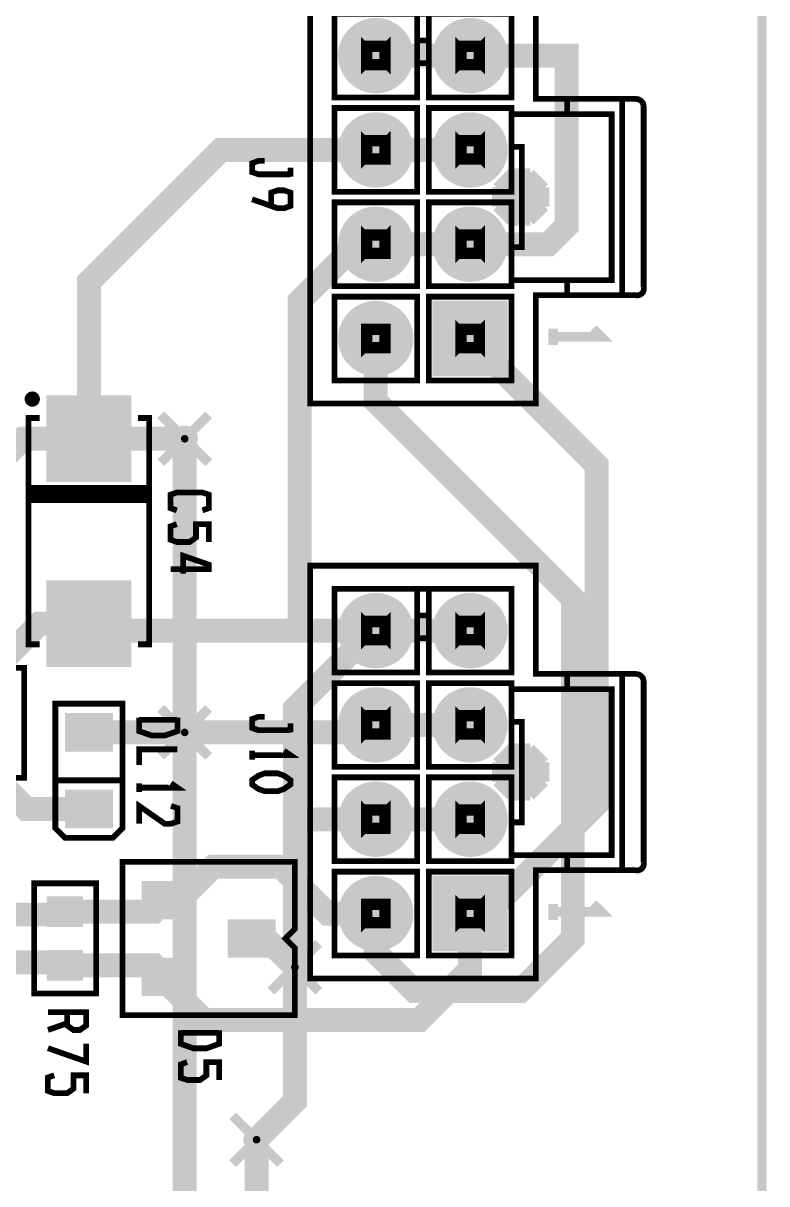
# Model space of a CAD drawing. Extents: x -18 to 155, y -91 to 215.
# Drawn here: x 135.42 to 155.13, y 142.72 to 173.48 of the extents above; entities that cross this region are included whole.
import ezdxf

# ---------------------------------------------------------------- set-up
doc = ezdxf.new("R2010")
doc.units = 0
doc.header["$MEASUREMENT"] = 0
doc.layers.get('0').update_dxf_attribs({"linetype": 'CONTINUOUS'})
for name, color, linetype in [('25-334-0_BOT', 7, 'CONTINUOUS'), ('25-334-0_DRD', 7, 'CONTINUOUS'), ('25-334-0_DRL', 2, 'CONTINUOUS'), ('25-334-0_IN1', 4, 'CONTINUOUS'), ('25-334-0_IN2', 3, 'CONTINUOUS'), ('25-334-0_SMB', 5, 'CONTINUOUS'), ('25-334-0_SMT', 10, 'CONTINUOUS'), ('25-334-0_SPT', 14, 'CONTINUOUS'), ('25-334-0_SST', 12, 'CONTINUOUS'), ('25-334-0_TOP', 11, 'CONTINUOUS'), ('THRUHOLE_NPT', 8, 'CONTINUOUS'), ('THRUHOLE_TAP', 15, 'CONTINUOUS')]:
    doc.layers.add(name, color=color, linetype=linetype)

# ---------------------------------------------------------------- blocks, each defined once
blk = doc.blocks.new('ROUND_28')
at = {"const_width": 0.65024}
blk.add_lwpolyline([(-0.32512, 0, 1), (0.32512, 0, 1)], format="xyb", close=True, dxfattribs=at)
blk = doc.blocks.new('ROUND_32')
at = {"const_width": 0.99949}
blk.add_lwpolyline([(-0.499744, 0, 1), (0.499744, 0, 1)], format="xyb", close=True, dxfattribs=at)
blk = doc.blocks.new('SQUARE_33')
blk.add_solid([(0.99949, 0.99949), (0.99949, -0.99949), (-0.99949, 0.99949), (-0.99949, -0.99949)])
blk = doc.blocks.new('ROUND_67')
at = {"const_width": 0.35052}
blk.add_lwpolyline([(-0.17526, 0, 1), (0.17526, 0, 1)], format="xyb", close=True, dxfattribs=at)
blk = doc.blocks.new('ROUND_70')
at = {"const_width": 0.35052}
blk.add_lwpolyline([(-0.17526, 0, 1), (0.17526, 0, 1)], format="xyb", close=True, dxfattribs=at)
blk = doc.blocks.new('ROUND_89')
at = {"const_width": 0.10033}
blk.add_lwpolyline([(-0.050164, 0, 1), (0.050164, 0, 1)], format="xyb", close=True, dxfattribs=at)
blk = doc.blocks.new('RECTANGLE_5')
blk.add_solid([(0.4826, 0.4064), (0.4826, -0.4064), (-0.4826, 0.4064), (-0.4826, -0.4064)])
blk = doc.blocks.new('RECTANGLE_6')
blk.add_solid([(1.12522, 1.14935), (1.12522, -1.14935), (-1.12522, 1.14935), (-1.12522, -1.14935)])
blk = doc.blocks.new('RECTANGLE_13')
blk.add_solid([(0.63627, 0.51308), (0.63627, -0.51308), (-0.63627, 0.51308), (-0.63627, -0.51308)])
blk = doc.blocks.new('RECTANGLE_16')
blk.add_solid([(0.635, 0.508), (0.635, -0.508), (-0.635, 0.508), (-0.635, -0.508)])
blk = doc.blocks.new('ROUND_77')
at = {"const_width": 0.10033}
blk.add_lwpolyline([(-0.050164, 0, 1), (0.050164, 0, 1)], format="xyb", close=True, dxfattribs=at)

msp = doc.modelspace()

# ---------------------------------------------------------------- linework, layer by layer
at = {"layer": '25-334-0_BOT', "const_width": 0.635}
for points in [[(144.76476, 149.8854), (144.76476, 148.85924), (145.796, 147.828), (148.59, 147.828), (149.987, 149.225), (149.987, 158.242), (144.76476, 163.46424), (144.76476, 165.1254)], [(139.7, 162.46856), (139.7, 154.686), (139.7, 142.24), (147.32, 134.62), (147.955, 134.62)], [(144.76476, 152.38476), (142.621, 152.38476), (142.621, 155.321), (144.68348, 157.38348), (144.76476, 157.38348)], [(144.76476, 152.38476), (142.621, 152.38476), (142.621, 148.463), (142.621, 144.907), (141.605, 143.891)], [(144.76476, 152.38476), (142.621, 152.38476), (142.621, 148.463)]]:
    msp.add_lwpolyline(points, dxfattribs=at)
at = {"layer": '25-334-0_DRD', "const_width": 0.254}
for points in [[(-15.99946, -4.99872), (155.00096, -4.99872), (155.00096, 215.00084), (-4.99872, 215.00084), (-4.99872, 189.35954), (-15.99946, 189.35954), (-15.99946, -4.99872)], [(144.12976, 173.25848), (144.12976, 171.98848)], [(145.39976, 173.25848), (144.12976, 173.25848)], [(145.39976, 173.25848), (144.12976, 171.98848)], [(145.39976, 171.98848), (144.12976, 173.25848)], [(145.39976, 171.98848), (145.39976, 173.25848)], [(146.62912, 173.25848), (146.62912, 171.98848)], [(147.89912, 173.25848), (146.62912, 173.25848)], [(147.89912, 173.25848), (146.62912, 171.98848)], [(147.89912, 171.98848), (146.62912, 173.25848)], [(147.89912, 171.98848), (147.89912, 173.25848)], [(144.12976, 171.98848), (145.39976, 171.98848)], [(146.62912, 171.98848), (147.89912, 171.98848)], [(144.12976, 170.75912), (144.12976, 169.48912)], [(145.39976, 170.75912), (144.12976, 170.75912)], [(145.39976, 170.75912), (144.12976, 169.48912)], [(145.39976, 169.48912), (144.12976, 170.75912)], [(145.39976, 169.48912), (145.39976, 170.75912)], [(146.62912, 170.75912), (146.62912, 169.48912)], [(147.89912, 170.75912), (146.62912, 170.75912)], [(147.89912, 170.75912), (146.62912, 169.48912)], [(147.89912, 169.48912), (146.62912, 170.75912)], [(147.89912, 169.48912), (147.89912, 170.75912)], [(144.12976, 169.48912), (145.39976, 169.48912)], [(146.62912, 169.48912), (147.89912, 169.48912)], [(148.35124, 169.50944), (147.97024, 169.12844)], [(148.85924, 169.50944), (148.35124, 169.50944)], [(149.24024, 169.12844), (148.85924, 169.50944)], [(147.97024, 169.12844), (147.97024, 168.62044)], [(149.24024, 168.62044), (149.24024, 169.12844)], [(147.97024, 168.62044), (148.35124, 168.23944)], [(148.85924, 168.23944), (149.24024, 168.62044)], [(144.12976, 168.25976), (144.12976, 166.98976)], [(145.39976, 168.25976), (144.12976, 168.25976)], [(145.39976, 168.25976), (144.12976, 166.98976)], [(145.39976, 166.98976), (144.12976, 168.25976)], [(145.39976, 166.98976), (145.39976, 168.25976)], [(146.62912, 168.25976), (146.62912, 166.98976)], [(147.89912, 168.25976), (146.62912, 168.25976)], [(147.89912, 168.25976), (146.62912, 166.98976)], [(147.89912, 166.98976), (146.62912, 168.25976)], [(147.89912, 166.98976), (147.89912, 168.25976)], [(148.35124, 168.23944), (148.85924, 168.23944)], [(144.12976, 166.98976), (145.39976, 166.98976)], [(146.62912, 166.98976), (147.89912, 166.98976)], [(144.12976, 165.7604), (144.12976, 164.4904)], [(145.39976, 165.7604), (144.12976, 165.7604)], [(145.39976, 165.7604), (144.12976, 164.4904)], [(145.39976, 164.4904), (144.12976, 165.7604)], [(145.39976, 164.4904), (145.39976, 165.7604)], [(146.62912, 165.7604), (146.62912, 164.4904)], [(147.89912, 165.7604), (146.62912, 165.7604)], [(147.89912, 165.7604), (146.62912, 164.4904)], [(147.89912, 164.4904), (146.62912, 165.7604)], [(147.89912, 164.4904), (147.89912, 165.7604)], [(144.12976, 164.4904), (145.39976, 164.4904)], [(146.62912, 164.4904), (147.89912, 164.4904)], [(140.335, 163.10356), (139.065, 161.83356)], [(140.335, 161.83356), (139.065, 163.10356)], [(144.12976, 158.01848), (144.12976, 156.74848)], [(145.39976, 158.01848), (144.12976, 158.01848)], [(145.39976, 158.01848), (144.12976, 156.74848)], [(145.39976, 156.74848), (144.12976, 158.01848)], [(145.39976, 156.74848), (145.39976, 158.01848)], [(146.62912, 158.01848), (146.62912, 156.74848)], [(147.89912, 158.01848), (146.62912, 158.01848)], [(147.89912, 158.01848), (146.62912, 156.74848)], [(147.89912, 156.74848), (146.62912, 158.01848)], [(147.89912, 156.74848), (147.89912, 158.01848)], [(144.12976, 156.74848), (145.39976, 156.74848)], [(146.62912, 156.74848), (147.89912, 156.74848)], [(144.12976, 155.51912), (144.12976, 154.24912)], [(145.39976, 155.51912), (144.12976, 155.51912)], [(145.39976, 155.51912), (144.12976, 154.24912)], [(145.39976, 154.24912), (144.12976, 155.51912)], [(145.39976, 154.24912), (145.39976, 155.51912)], [(146.62912, 155.51912), (146.62912, 154.24912)], [(147.89912, 155.51912), (146.62912, 155.51912)], [(147.89912, 155.51912), (146.62912, 154.24912)], [(147.89912, 154.24912), (146.62912, 155.51912)], [(147.89912, 154.24912), (147.89912, 155.51912)], [(140.335, 155.321), (139.065, 154.051)], [(140.335, 154.051), (139.065, 155.321)], [(140.335, 155.321), (139.065, 154.051)], [(140.335, 154.051), (139.065, 155.321)], [(144.12976, 154.24912), (145.39976, 154.24912)], [(146.62912, 154.24912), (147.89912, 154.24912)], [(148.35124, 154.26944), (147.97024, 153.88844)], [(148.85924, 154.26944), (148.35124, 154.26944)], [(149.24024, 153.88844), (148.85924, 154.26944)], [(147.97024, 153.88844), (147.97024, 153.38044)], [(149.24024, 153.38044), (149.24024, 153.88844)], [(147.97024, 153.38044), (148.35124, 152.99944)], [(148.85924, 152.99944), (149.24024, 153.38044)], [(144.12976, 153.01976), (144.12976, 151.74976)], [(145.39976, 153.01976), (144.12976, 153.01976)], [(145.39976, 153.01976), (144.12976, 151.74976)], [(145.39976, 151.74976), (144.12976, 153.01976)], [(145.39976, 151.74976), (145.39976, 153.01976)], [(146.62912, 153.01976), (146.62912, 151.74976)], [(147.89912, 153.01976), (146.62912, 153.01976)], [(147.89912, 153.01976), (146.62912, 151.74976)], [(147.89912, 151.74976), (146.62912, 153.01976)], [(147.89912, 151.74976), (147.89912, 153.01976)], [(148.35124, 152.99944), (148.85924, 152.99944)], [(144.12976, 151.74976), (145.39976, 151.74976)], [(146.62912, 151.74976), (147.89912, 151.74976)], [(144.12976, 150.5204), (144.12976, 149.2504)], [(145.39976, 150.5204), (144.12976, 150.5204)], [(145.39976, 150.5204), (144.12976, 149.2504)], [(145.39976, 149.2504), (144.12976, 150.5204)], [(145.39976, 149.2504), (145.39976, 150.5204)], [(146.62912, 150.5204), (146.62912, 149.2504)], [(147.89912, 150.5204), (146.62912, 150.5204)], [(147.89912, 150.5204), (146.62912, 149.2504)], [(147.89912, 149.2504), (146.62912, 150.5204)], [(147.89912, 149.2504), (147.89912, 150.5204)], [(143.256, 149.098), (141.986, 147.828)], [(143.256, 147.828), (141.986, 149.098)], [(144.12976, 149.2504), (145.39976, 149.2504)], [(146.62912, 149.2504), (147.89912, 149.2504)], [(142.24, 144.526), (140.97, 143.256)], [(142.24, 143.256), (140.97, 144.526)]]:
    msp.add_lwpolyline(points, dxfattribs=at)
at = {"layer": '25-334-0_DRL', "const_width": 0.254}
msp.add_lwpolyline([(-15.99946, -4.99872), (155.00096, -4.99872), (155.00096, 215.00084), (-4.99872, 215.00084), (-4.99872, 189.35954), (-15.99946, 189.35954), (-15.99946, -4.99872)], dxfattribs=at)
at = {"layer": '25-334-0_SST'}
for points, const_width in [([(149.8346, 166.6748), (149.8346, 166.27348), (149.00402, 166.27348), (149.00402, 163.40582), (143.02486, 163.40582), (143.02486, 174.3456), (149.00402, 174.3456), (149.00402, 171.4754), (149.8346, 171.4754), (149.8346, 171.07408), (151.0157, 171.07408), (151.0157, 166.6748), (149.8346, 166.6748), (148.35886, 166.6748), (148.35886, 167.54348), (148.35886, 168.73474), (146.16938, 168.73474), (146.16938, 166.51478), (148.35886, 166.51478), (148.35886, 166.6748)], 0.1524), ([(143.67002, 173.73346), (143.67002, 171.5135), (145.8595, 171.5135), (145.8595, 172.42536), (146.16938, 172.42536), (146.16938, 171.5135), (148.35886, 171.5135), (148.35886, 173.73346), (143.67002, 173.73346)], 0.1524), ([(145.8595, 173.73346), (145.8595, 173.0248)], 0.1524), ([(146.16938, 173.0248), (146.16938, 173.73346)], 0.1524), ([(144.59712, 172.45838), (144.44726, 172.30598), (144.44726, 172.94098), (144.59712, 172.79112), (144.59712, 172.45838), (144.9324, 172.45838), (145.08226, 172.30598), (145.08226, 172.94098), (144.9324, 172.79112), (144.9324, 172.45838)], 0.1524), ([(144.44726, 172.94098), (145.08226, 172.94098)], 0.1524), ([(145.8595, 172.42536), (145.8595, 173.0248), (146.16938, 173.0248), (146.16938, 172.42536)], 0.1524), ([(147.43176, 172.79112), (147.58162, 172.94098), (147.58162, 172.30598), (147.43176, 172.45838), (147.43176, 172.79112), (147.09648, 172.79112), (146.94662, 172.94098), (146.94662, 172.30598), (147.09648, 172.45838), (147.09648, 172.79112)], 0.1524), ([(146.94662, 172.94098), (147.58162, 172.94098)], 0.1524), ([(144.59712, 172.79112), (144.9324, 172.79112)], 0.1524), ([(144.44726, 172.30598), (145.08226, 172.30598)], 0.1524), ([(146.94662, 172.30598), (147.58162, 172.30598)], 0.1524), ([(147.43176, 172.45838), (147.09648, 172.45838)], 0.1524), ([(149.8346, 171.4754), (151.2951, 171.4754)], 0.1524), ([(151.66594, 166.27348), (151.2951, 166.27348), (151.2951, 171.4754), (151.66594, 171.4754)], 0.1524), ([(151.86406, 171.27474), (151.86406, 166.47414)], 0.1524), ([(143.67002, 171.2341), (143.67002, 169.01414), (145.8595, 169.01414), (145.8595, 171.2341), (143.67002, 171.2341)], 0.1524), ([(149.8346, 171.07408), (148.35886, 171.07408), (148.35886, 171.2341), (146.16938, 171.2341), (146.16938, 169.01414), (148.35886, 169.01414), (148.35886, 170.2054), (148.63572, 170.2054), (148.63572, 167.54348), (148.35886, 167.54348)], 0.1524), ([(148.35886, 170.2054), (148.35886, 171.07408)], 0.1524), ([(144.44726, 169.80662), (145.08226, 169.80662), (145.08226, 170.44162), (144.9324, 170.29176), (144.59712, 170.29176), (144.44726, 170.44162), (144.44726, 169.80662), (144.59712, 169.95648), (144.9324, 169.95648), (144.9324, 170.29176)], 0.1524), ([(144.44726, 170.44162), (145.08226, 170.44162)], 0.1524), ([(147.43176, 170.29176), (147.58162, 170.44162), (147.58162, 169.80662), (147.43176, 169.95648), (147.43176, 170.29176), (147.09648, 170.29176), (146.94662, 170.44162), (146.94662, 169.80662), (147.09648, 169.95648), (147.09648, 170.29176)], 0.1524), ([(146.94662, 170.44162), (147.58162, 170.44162)], 0.1524), ([(144.59712, 169.95648), (144.59712, 170.29176)], 0.1524), ([(141.82344, 169.83202), (141.6558, 169.83202), (141.48562, 169.77106), (141.48562, 169.53484), (141.6558, 169.47642), (142.50162, 169.47642)], 0.1524), ([(145.08226, 169.80662), (144.9324, 169.95648)], 0.1524), ([(146.94662, 169.80662), (147.58162, 169.80662)], 0.1524), ([(147.43176, 169.95648), (147.09648, 169.95648)], 0.1524), ([(142.50162, 169.41546), (142.50162, 169.65422)], 0.1524), ([(141.99362, 168.63822), (141.99362, 168.99382), (142.1638, 169.05224), (142.33144, 169.05224), (142.50162, 168.99382), (142.50162, 168.63822), (142.33144, 168.57726), (142.1638, 168.57726), (141.48562, 168.81602)], 0.1524), ([(143.67002, 168.73474), (143.67002, 166.51478), (145.8595, 166.51478), (145.8595, 168.73474), (143.67002, 168.73474)], 0.1524), ([(144.44726, 167.30726), (145.08226, 167.30726), (145.08226, 167.94226), (144.9324, 167.7924), (144.59712, 167.7924), (144.44726, 167.94226), (144.44726, 167.30726), (144.59712, 167.45712), (144.9324, 167.45712), (144.9324, 167.7924)], 0.1524), ([(144.44726, 167.94226), (145.08226, 167.94226)], 0.1524), ([(147.43176, 167.7924), (147.58162, 167.94226), (147.58162, 167.30726), (147.43176, 167.45712), (147.43176, 167.7924), (147.09648, 167.7924), (146.94662, 167.94226), (146.94662, 167.30726), (147.09648, 167.45712), (147.09648, 167.7924)], 0.1524), ([(146.94662, 167.94226), (147.58162, 167.94226)], 0.1524), ([(144.59712, 167.45712), (144.59712, 167.7924)], 0.1524), ([(145.08226, 167.30726), (144.9324, 167.45712)], 0.1524), ([(146.94662, 167.30726), (147.58162, 167.30726)], 0.1524), ([(147.43176, 167.45712), (147.09648, 167.45712)], 0.1524), ([(143.67002, 166.23538), (143.67002, 164.01542), (145.8595, 164.01542), (145.8595, 166.23538), (143.67002, 166.23538)], 0.1524), ([(148.35886, 166.23538), (146.16938, 166.23538), (146.16938, 164.01542), (148.35886, 164.01542), (148.35886, 166.23538)], 0.1524), ([(149.8346, 166.27348), (151.2951, 166.27348)], 0.1524), ([(144.44726, 164.8079), (145.08226, 164.8079), (145.08226, 165.4429), (144.44726, 165.4429), (144.44726, 164.8079), (144.59712, 164.95776), (144.9324, 164.95776), (144.9324, 165.29304), (144.59712, 165.29304), (144.59712, 164.95776)], 0.1524), ([(144.44726, 165.4429), (144.59712, 165.29304)], 0.1524), ([(145.08226, 165.4429), (144.9324, 165.29304)], 0.1524), ([(147.43176, 165.29304), (147.58162, 165.4429), (147.58162, 164.8079), (147.43176, 164.95776), (147.43176, 165.29304), (147.09648, 165.29304), (146.94662, 165.4429), (146.94662, 164.8079), (147.09648, 164.95776), (147.09648, 165.29304)], 0.1524), ([(146.94662, 165.4429), (147.58162, 165.4429)], 0.1524), ([(149.4663, 164.95776), (149.4663, 165.38194)], 0.254), ([(149.4663, 165.17112), (150.7363, 165.17112), (150.52294, 165.38194)], 0.254), ([(145.08226, 164.8079), (144.9324, 164.95776)], 0.1524), ([(146.94662, 164.8079), (147.58162, 164.8079)], 0.1524), ([(147.43176, 164.95776), (147.09648, 164.95776)], 0.1524), ([(135.7122, 163.63188), (135.60552, 163.63188)], 0.1524), ([(135.636, 163.64204), (135.636, 163.39566)], 0.1524), ([(135.77316, 163.57092), (135.77316, 163.46678)], 0.1524), ([(135.78332, 163.49472), (135.53694, 163.49472)], 0.1524), ([(135.85952, 163.01974), (135.5598, 163.01974), (135.5598, 157.02026), (135.85952, 157.02026)], 0.1524), ([(138.46048, 163.01974), (138.7602, 163.01974), (138.7602, 157.02026), (138.46048, 157.02026)], 0.1524), ([(135.5725, 161.163), (135.5725, 160.8455)], 0.1524), ([(138.7475, 161.163), (135.5725, 161.163)], 0.1524), ([(135.6741, 161.163), (135.6741, 160.8455)], 0.1524), ([(135.81126, 161.163), (135.81126, 160.8455)], 0.1524), ([(135.94842, 161.163), (135.94842, 160.8455)], 0.1524), ([(136.08558, 161.163), (136.08558, 160.8455)], 0.1524), ([(136.22274, 161.163), (136.22274, 160.8455)], 0.1524), ([(136.3599, 161.163), (136.3599, 160.8455)], 0.1524), ([(136.49706, 161.163), (136.49706, 160.8455)], 0.1524), ([(136.63422, 161.163), (136.63422, 160.8455)], 0.1524), ([(136.77138, 161.163), (136.77138, 160.8455)], 0.1524), ([(136.90854, 161.163), (136.90854, 160.8455)], 0.1524), ([(137.0457, 161.163), (137.0457, 160.8455)], 0.1524), ([(137.18286, 161.163), (137.18286, 160.8455)], 0.1524), ([(137.32002, 161.163), (137.32002, 160.8455)], 0.1524), ([(137.45718, 161.163), (137.45718, 160.8455)], 0.1524), ([(137.59434, 161.163), (137.59434, 160.8455)], 0.1524), ([(137.7315, 161.163), (137.7315, 160.8455)], 0.1524), ([(137.86866, 161.163), (137.86866, 160.8455)], 0.1524), ([(138.00582, 161.163), (138.00582, 160.8455)], 0.1524), ([(138.14298, 161.163), (138.14298, 160.8455)], 0.1524), ([(138.28014, 161.163), (138.28014, 160.8455)], 0.1524), ([(138.4173, 161.163), (138.4173, 160.8455)], 0.1524), ([(138.55446, 161.163), (138.55446, 160.8455)], 0.1524), ([(138.69162, 161.163), (138.69162, 160.8455)], 0.1524), ([(138.7475, 161.163), (138.7475, 160.8455)], 0.1524), ([(138.7475, 161.08426), (135.5725, 161.08426)], 0.1524), ([(138.7475, 160.9471), (135.5725, 160.9471)], 0.1524), ([(138.7475, 160.8455), (135.5725, 160.8455)], 0.1524), ([(139.49172, 160.57118), (139.32408, 160.6296), (139.32408, 160.9852), (139.49172, 161.04362), (140.1699, 161.04362), (140.34008, 160.9852), (140.34008, 160.6296), (140.1699, 160.57118)], 0.1524), ([(139.49172, 160.20542), (139.32408, 160.147), (139.32408, 159.7914), (139.49172, 159.73298), (139.83208, 159.73298), (139.99972, 159.84982), (139.99972, 160.20542), (140.34008, 160.20542), (140.34008, 159.73298)], 0.1524), ([(139.6619, 158.89478), (139.6619, 159.36722), (140.34008, 159.131), (140.34008, 159.01162), (139.32408, 159.01162)], 0.1524), ([(149.8346, 151.4348), (149.8346, 151.03348), (149.00402, 151.03348), (149.00402, 148.16582), (143.02486, 148.16582), (143.02486, 159.1056), (149.00402, 159.1056), (149.00402, 156.2354), (149.8346, 156.2354), (149.8346, 155.83408), (151.0157, 155.83408), (151.0157, 151.4348), (149.8346, 151.4348), (148.35886, 151.4348), (148.35886, 152.30348), (148.35886, 153.49474), (146.16938, 153.49474), (146.16938, 151.27478), (148.35886, 151.27478), (148.35886, 151.4348)], 0.1524), ([(143.67002, 158.49346), (143.67002, 156.2735), (145.8595, 156.2735), (145.8595, 157.18536), (146.16938, 157.18536), (146.16938, 156.2735), (148.35886, 156.2735), (148.35886, 158.49346), (143.67002, 158.49346)], 0.1524), ([(145.8595, 158.49346), (145.8595, 157.7848)], 0.1524), ([(146.16938, 157.7848), (146.16938, 158.49346)], 0.1524), ([(144.59712, 157.21838), (144.44726, 157.06598), (144.44726, 157.70098), (144.59712, 157.55112), (144.59712, 157.21838), (144.9324, 157.21838), (145.08226, 157.06598), (145.08226, 157.70098), (144.9324, 157.55112), (144.9324, 157.21838)], 0.1524), ([(145.8595, 157.18536), (145.8595, 157.7848), (146.16938, 157.7848), (146.16938, 157.18536)], 0.1524), ([(147.43176, 157.55112), (147.58162, 157.70098), (147.58162, 157.06598), (147.43176, 157.21838), (147.43176, 157.55112), (147.09648, 157.55112), (146.94662, 157.70098), (146.94662, 157.06598), (147.09648, 157.21838), (147.09648, 157.55112)], 0.1524), ([(144.44726, 157.70098), (145.08226, 157.70098)], 0.1524), ([(144.59712, 157.55112), (144.9324, 157.55112)], 0.1524), ([(146.94662, 157.70098), (147.58162, 157.70098)], 0.1524), ([(147.43176, 157.21838), (147.09648, 157.21838)], 0.1524), ([(144.44726, 157.06598), (145.08226, 157.06598)], 0.1524), ([(146.94662, 157.06598), (147.58162, 157.06598)], 0.1524), ([(135.4455, 153.4795), (135.4455, 156.4005), (133.8072, 156.4005), (133.8072, 153.4795), (135.4455, 153.4795)], 0.1524), ([(149.8346, 156.2354), (151.2951, 156.2354)], 0.1524), ([(151.66594, 151.03348), (151.2951, 151.03348), (151.2951, 156.2354), (151.66594, 156.2354)], 0.1524), ([(143.67002, 155.9941), (143.67002, 153.77414), (145.8595, 153.77414), (145.8595, 155.9941), (143.67002, 155.9941)], 0.1524), ([(149.8346, 155.83408), (148.35886, 155.83408), (148.35886, 155.9941), (146.16938, 155.9941), (146.16938, 153.77414), (148.35886, 153.77414), (148.35886, 154.9654), (148.63572, 154.9654), (148.63572, 152.30348), (148.35886, 152.30348)], 0.1524), ([(151.86406, 156.03474), (151.86406, 151.23414)], 0.1524), ([(148.35886, 154.9654), (148.35886, 155.83408)], 0.1524), ([(137.795, 151.892), (136.525, 151.892), (136.271, 152.146), (136.271, 155.448), (138.049, 155.448), (138.049, 152.146), (137.795, 151.892)], 0.1524), ([(144.44726, 154.56662), (145.08226, 154.56662), (145.08226, 155.20162), (144.9324, 155.05176), (144.59712, 155.05176), (144.44726, 155.20162), (144.44726, 154.56662), (144.59712, 154.71648), (144.9324, 154.71648), (144.9324, 155.05176)], 0.1524), ([(147.43176, 155.05176), (147.58162, 155.20162), (147.58162, 154.56662), (147.43176, 154.71648), (147.43176, 155.05176), (147.09648, 155.05176), (146.94662, 155.20162), (146.94662, 154.56662), (147.09648, 154.71648), (147.09648, 155.05176)], 0.1524), ([(138.49096, 155.07462), (138.49096, 154.71902), (138.82878, 154.60218), (139.16914, 154.60218), (139.50696, 154.71902), (139.50696, 155.07462)], 0.1524), ([(138.49096, 155.0162), (139.50696, 155.0162)], 0.1524), ([(141.82344, 155.10002), (141.6558, 155.10002), (141.48562, 155.03906), (141.48562, 154.80284), (141.6558, 154.74442), (142.50162, 154.74442)], 0.1524), ([(144.44726, 155.20162), (145.08226, 155.20162)], 0.1524), ([(144.59712, 154.71648), (144.59712, 155.05176)], 0.1524), ([(146.94662, 155.20162), (147.58162, 155.20162)], 0.1524), ([(142.50162, 154.68346), (142.50162, 154.92222)], 0.1524), ([(145.08226, 154.56662), (144.9324, 154.71648)], 0.1524), ([(147.43176, 154.71648), (147.09648, 154.71648)], 0.1524), ([(146.94662, 154.56662), (147.58162, 154.56662)], 0.1524), ([(138.49096, 153.8224), (138.49096, 154.23642), (139.50696, 154.23642)], 0.1524), ([(141.48562, 153.96464), (141.48562, 154.20086)], 0.1524), ([(141.48562, 154.08402), (142.50162, 154.08402), (142.33144, 154.20086)], 0.1524), ([(138.049, 153.416), (136.271, 153.416)], 0.1524), ([(141.48562, 153.42362), (141.6558, 153.54046), (141.82344, 153.60142), (142.1638, 153.60142), (142.33144, 153.54046), (142.50162, 153.42362), (142.50162, 153.30424), (142.33144, 153.18486), (142.1638, 153.12644), (141.82344, 153.12644), (141.6558, 153.18486), (141.48562, 153.30424), (141.48562, 153.42362)], 0.1524), ([(143.67002, 153.49474), (143.67002, 151.27478), (145.8595, 151.27478), (145.8595, 153.49474), (143.67002, 153.49474)], 0.1524), ([(138.49096, 153.10358), (138.49096, 153.3398)], 0.1524), ([(138.49096, 153.22042), (139.50696, 153.22042), (139.33678, 153.3398)], 0.1524), ([(138.49096, 152.26538), (138.49096, 152.73782), (139.16914, 152.26538), (139.33678, 152.26538), (139.50696, 152.3238), (139.50696, 152.6794), (139.33678, 152.73782)], 0.1524), ([(144.44726, 152.06726), (145.08226, 152.06726), (145.08226, 152.70226), (144.9324, 152.5524), (144.59712, 152.5524), (144.44726, 152.70226), (144.44726, 152.06726), (144.59712, 152.21712), (144.9324, 152.21712), (144.9324, 152.5524)], 0.1524), ([(147.43176, 152.5524), (147.58162, 152.70226), (147.58162, 152.06726), (147.43176, 152.21712), (147.43176, 152.5524), (147.09648, 152.5524), (146.94662, 152.70226), (146.94662, 152.06726), (147.09648, 152.21712), (147.09648, 152.5524)], 0.1524), ([(144.44726, 152.70226), (145.08226, 152.70226)], 0.1524), ([(144.59712, 152.21712), (144.59712, 152.5524)], 0.1524), ([(146.94662, 152.70226), (147.58162, 152.70226)], 0.1524), ([(145.08226, 152.06726), (144.9324, 152.21712)], 0.1524), ([(147.43176, 152.21712), (147.09648, 152.21712)], 0.1524), ([(146.94662, 152.06726), (147.58162, 152.06726)], 0.1524), ([(138.049, 151.257), (138.049, 147.193), (142.621, 147.193), (142.621, 148.971), (142.367, 149.225), (142.621, 149.479), (142.621, 151.257), (138.049, 151.257)], 0.1524), ([(143.67002, 150.99538), (143.67002, 148.77542), (145.8595, 148.77542), (145.8595, 150.99538), (143.67002, 150.99538)], 0.1524), ([(148.35886, 150.99538), (146.16938, 150.99538), (146.16938, 148.77542), (148.35886, 148.77542), (148.35886, 150.99538)], 0.1524), ([(149.8346, 151.03348), (151.2951, 151.03348)], 0.1524), ([(137.3505, 147.7645), (137.3505, 150.6855), (135.7122, 150.6855), (135.7122, 147.7645), (137.3505, 147.7645)], 0.1524), ([(144.44726, 149.5679), (145.08226, 149.5679), (145.08226, 150.2029), (144.44726, 150.2029), (144.44726, 149.5679), (144.59712, 149.71776), (144.9324, 149.71776), (144.9324, 150.05304), (144.59712, 150.05304), (144.59712, 149.71776)], 0.1524), ([(144.44726, 150.2029), (144.59712, 150.05304)], 0.1524), ([(145.08226, 150.2029), (144.9324, 150.05304)], 0.1524), ([(147.43176, 150.05304), (147.58162, 150.2029), (147.58162, 149.5679), (147.43176, 149.71776), (147.43176, 150.05304), (147.09648, 150.05304), (146.94662, 150.2029), (146.94662, 149.5679), (147.09648, 149.71776), (147.09648, 150.05304)], 0.1524), ([(146.94662, 150.2029), (147.58162, 150.2029)], 0.1524), ([(149.4663, 149.71776), (149.4663, 150.14194)], 0.254), ([(149.4663, 149.93112), (150.7363, 149.93112), (150.52294, 150.14194)], 0.254), ([(145.08226, 149.5679), (144.9324, 149.71776)], 0.1524), ([(146.94662, 149.5679), (147.58162, 149.5679)], 0.1524), ([(147.43176, 149.71776), (147.09648, 149.71776)], 0.1524), ([(136.58342, 147.27428), (136.58342, 146.91868), (136.75106, 146.7993), (136.92124, 146.7993), (137.09142, 146.91868), (137.09142, 147.27428), (136.07542, 147.27428)], 0.1524), ([(136.58342, 146.9771), (136.07542, 146.7993)], 0.1524), ([(139.59586, 146.7866), (139.59586, 146.431), (139.93368, 146.31162), (140.27404, 146.31162), (140.61186, 146.431), (140.61186, 146.7866)], 0.1524), ([(139.59586, 146.72564), (140.61186, 146.72564)], 0.1524), ([(136.07542, 146.3167), (137.09142, 145.9611), (137.09142, 146.43608)], 0.1524), ([(139.76604, 145.9484), (139.59586, 145.88744), (139.59586, 145.53184), (139.76604, 145.47342), (140.10386, 145.47342), (140.27404, 145.5928), (140.27404, 145.9484), (140.61186, 145.9484), (140.61186, 145.47342)], 0.1524), ([(136.24306, 145.59788), (136.07542, 145.53946), (136.07542, 145.18386), (136.24306, 145.1229), (136.58342, 145.1229), (136.75106, 145.24228), (136.75106, 145.59788), (137.09142, 145.59788), (137.09142, 145.1229)], 0.1524)]:
    msp.add_lwpolyline(points, dxfattribs=dict(at, const_width=const_width))
at = {"layer": '25-334-0_SST', "const_width": 0.1524}
for points in [[(151.86406, 171.27474, 0.4142136), (151.66594, 171.47286)], [(151.69388, 166.2684, 0.4142136), (151.86914, 166.44366)], [(151.86914, 166.44366, 0.0443353), (151.86639, 166.47456)], [(151.66086, 166.27094, 0.0472594), (151.69388, 166.26781)], [(135.65886, 163.64458, 0.4142136), (135.5344, 163.52012)], [(135.78586, 163.52012, 0.4142136), (135.65886, 163.64712)], [(135.5344, 163.52012, 0.4142136), (135.65886, 163.39566)], [(135.65886, 163.39312, 0.4142136), (135.78586, 163.52012)], [(151.86406, 156.03474, 0.4142136), (151.66594, 156.23286)], [(151.66086, 151.03094, 0.0472594), (151.69388, 151.02781)], [(151.69388, 151.0284, 0.4142136), (151.86914, 151.20366)], [(151.86914, 151.20366, 0.0443353), (151.86639, 151.23456)]]:
    msp.add_lwpolyline(points, format="xyb", dxfattribs=at)
at = {"layer": '25-334-0_TOP', "const_width": 0.635}
for points in [[(147.26412, 172.62348), (144.76476, 172.62348)], [(147.26412, 167.62476), (149.33676, 167.62476), (149.82698, 168.11498), (149.82698, 172.62348), (147.26412, 172.62348)], [(133.5786, 159.5628), (133.5786, 160.6296), (135.41756, 162.46856), (137.16, 162.46856), (137.16, 166.624), (140.66012, 170.12412), (144.76476, 170.12412)], [(147.26412, 170.12412), (144.76476, 170.12412)], [(144.76476, 157.38348), (142.748, 157.38348), (142.748, 166.116), (144.25676, 167.62476), (144.76476, 167.62476)], [(147.26412, 167.62476), (144.76476, 167.62476)], [(147.26412, 149.8854), (147.7264, 149.8854), (150.622, 152.781), (150.622, 161.76752), (147.26412, 165.1254)], [(137.16, 162.46856), (139.7, 162.46856)], [(147.26412, 157.91434), (147.26412, 157.38348)], [(134.62, 155.6512), (134.62, 156.337), (135.8519, 157.5689), (137.16, 157.5689)], [(144.76476, 157.38348), (142.748, 157.38348), (137.3378, 157.38348), (137.16, 157.5689)], [(147.26412, 157.38348), (144.76476, 157.38348)], [(137.16, 154.686), (139.7, 154.686), (144.56664, 154.686), (144.76476, 154.88412)], [(147.26412, 154.88412), (144.76476, 154.88412)], [(139.7, 154.686), (137.16, 154.686), (139.7, 154.686)], [(137.16, 152.654), (135.509, 152.654), (134.62, 153.543), (134.62, 154.2288)], [(147.26412, 152.38476), (144.76476, 152.38476)], [(139.192, 150.241), (139.573, 150.241), (140.462, 151.13), (142.24, 151.13), (143.4846, 149.8854), (144.76476, 149.8854)], [(139.192, 150.241), (138.8872, 149.9362), (136.525, 149.9362)], [(136.525, 149.9362), (136.4488, 149.86), (134.366, 149.86)], [(147.26412, 149.8854), (147.26412, 148.40712), (145.923, 147.066), (140.208, 147.066), (139.192, 148.082), (139.192, 148.209)], [(142.621, 148.463), (141.859, 149.225), (141.478, 149.225)], [(134.366, 148.59), (136.4488, 148.59), (136.525, 148.5138)], [(136.525, 148.5138), (138.8872, 148.5138), (139.192, 148.209)], [(141.605, 143.891), (141.605, 141.51356)]]:
    msp.add_lwpolyline(points, dxfattribs=at)

# ---------------------------------------------------------------- block references
at = {"layer": '25-334-0_BOT'}
for name, p in [('ROUND_32', (144.76476, 172.62348)), ('ROUND_32', (147.26412, 172.62348)), ('ROUND_32', (144.76476, 170.12412)), ('ROUND_32', (147.26412, 170.12412)), ('ROUND_28', (148.60524, 168.87444)), ('ROUND_32', (144.76476, 167.62476)), ('ROUND_32', (147.26412, 167.62476)), ('ROUND_32', (144.76476, 165.1254)), ('SQUARE_33', (147.26412, 165.1254)), ('ROUND_67', (139.7, 162.46856)), ('ROUND_32', (144.76476, 157.38348)), ('ROUND_32', (147.26412, 157.38348)), ('ROUND_32', (144.76476, 154.88412)), ('ROUND_32', (147.26412, 154.88412)), ('ROUND_70', (139.7, 154.686)), ('ROUND_28', (148.60524, 153.63444)), ('ROUND_32', (144.76476, 152.38476)), ('ROUND_32', (147.26412, 152.38476)), ('ROUND_32', (144.76476, 149.8854)), ('SQUARE_33', (147.26412, 149.8854)), ('ROUND_67', (142.621, 148.463)), ('ROUND_67', (141.605, 143.891))]:
    msp.add_blockref(name, p, dxfattribs=at)
at = {"layer": '25-334-0_DRL'}
for name, p in [('ROUND_28', (144.76476, 172.62348)), ('ROUND_28', (147.26412, 172.62348)), ('ROUND_28', (144.76476, 170.12412)), ('ROUND_28', (147.26412, 170.12412)), ('ROUND_28', (148.60524, 168.87444)), ('ROUND_28', (144.76476, 167.62476)), ('ROUND_28', (147.26412, 167.62476)), ('ROUND_28', (144.76476, 165.1254)), ('ROUND_28', (147.26412, 165.1254)), ('ROUND_89', (139.7, 162.46856)), ('ROUND_28', (144.76476, 157.38348)), ('ROUND_28', (147.26412, 157.38348)), ('ROUND_28', (144.76476, 154.88412)), ('ROUND_28', (147.26412, 154.88412)), ('ROUND_89', (139.7, 154.686)), ('ROUND_28', (148.60524, 153.63444)), ('ROUND_28', (144.76476, 152.38476)), ('ROUND_28', (147.26412, 152.38476)), ('ROUND_28', (144.76476, 149.8854)), ('ROUND_28', (147.26412, 149.8854)), ('ROUND_89', (142.621, 148.463)), ('ROUND_89', (141.605, 143.891))]:
    msp.add_blockref(name, p, dxfattribs=at)
at = {"layer": '25-334-0_IN1'}
for name, p in [('ROUND_32', (144.76476, 172.62348)), ('ROUND_32', (147.26412, 172.62348)), ('ROUND_32', (144.76476, 170.12412)), ('ROUND_32', (147.26412, 170.12412)), ('ROUND_28', (148.60524, 168.87444)), ('ROUND_32', (144.76476, 167.62476)), ('ROUND_32', (147.26412, 167.62476)), ('ROUND_32', (144.76476, 165.1254)), ('SQUARE_33', (147.26412, 165.1254)), ('ROUND_70', (139.7, 162.46856)), ('ROUND_32', (144.76476, 157.38348)), ('ROUND_32', (147.26412, 157.38348)), ('ROUND_32', (144.76476, 154.88412)), ('ROUND_32', (147.26412, 154.88412)), ('ROUND_70', (139.7, 154.686)), ('ROUND_28', (148.60524, 153.63444)), ('ROUND_32', (144.76476, 152.38476)), ('ROUND_32', (147.26412, 152.38476)), ('ROUND_32', (144.76476, 149.8854)), ('SQUARE_33', (147.26412, 149.8854)), ('ROUND_67', (142.621, 148.463)), ('ROUND_67', (141.605, 143.891))]:
    msp.add_blockref(name, p, dxfattribs=at)
at = {"layer": '25-334-0_IN2'}
for name, p in [('ROUND_32', (144.76476, 172.62348)), ('ROUND_32', (147.26412, 172.62348)), ('ROUND_32', (144.76476, 170.12412)), ('ROUND_32', (147.26412, 170.12412)), ('ROUND_28', (148.60524, 168.87444)), ('ROUND_32', (144.76476, 167.62476)), ('ROUND_32', (147.26412, 167.62476)), ('ROUND_32', (144.76476, 165.1254)), ('SQUARE_33', (147.26412, 165.1254)), ('ROUND_70', (139.7, 162.46856)), ('ROUND_32', (144.76476, 157.38348)), ('ROUND_32', (147.26412, 157.38348)), ('ROUND_32', (144.76476, 154.88412)), ('ROUND_32', (147.26412, 154.88412)), ('ROUND_70', (139.7, 154.686)), ('ROUND_28', (148.60524, 153.63444)), ('ROUND_32', (144.76476, 152.38476)), ('ROUND_32', (147.26412, 152.38476)), ('ROUND_32', (144.76476, 149.8854)), ('SQUARE_33', (147.26412, 149.8854)), ('ROUND_67', (142.621, 148.463)), ('ROUND_67', (141.605, 143.891))]:
    msp.add_blockref(name, p, dxfattribs=at)
at = {"layer": '25-334-0_SMB'}
for name, p in [('ROUND_32', (144.76476, 172.62348)), ('ROUND_32', (147.26412, 172.62348)), ('ROUND_32', (144.76476, 170.12412)), ('ROUND_32', (147.26412, 170.12412)), ('ROUND_32', (144.76476, 167.62476)), ('ROUND_32', (147.26412, 167.62476)), ('ROUND_32', (144.76476, 165.1254)), ('SQUARE_33', (147.26412, 165.1254)), ('ROUND_32', (144.76476, 157.38348)), ('ROUND_32', (147.26412, 157.38348)), ('ROUND_32', (144.76476, 154.88412)), ('ROUND_32', (147.26412, 154.88412)), ('ROUND_32', (144.76476, 152.38476)), ('ROUND_32', (147.26412, 152.38476)), ('ROUND_32', (144.76476, 149.8854)), ('SQUARE_33', (147.26412, 149.8854))]:
    msp.add_blockref(name, p, dxfattribs=at)
at = {"layer": '25-334-0_SMT'}
for name, p in [('ROUND_32', (144.76476, 172.62348)), ('ROUND_32', (147.26412, 172.62348)), ('ROUND_32', (144.76476, 170.12412)), ('ROUND_32', (147.26412, 170.12412)), ('ROUND_32', (144.76476, 167.62476)), ('ROUND_32', (147.26412, 167.62476)), ('ROUND_32', (144.76476, 165.1254)), ('SQUARE_33', (147.26412, 165.1254)), ('RECTANGLE_6', (137.16, 162.46856)), ('RECTANGLE_6', (137.16, 157.5689)), ('ROUND_32', (144.76476, 157.38348)), ('ROUND_32', (147.26412, 157.38348)), ('ROUND_32', (144.76476, 154.88412)), ('ROUND_32', (147.26412, 154.88412)), ('RECTANGLE_13', (137.16, 154.686)), ('ROUND_32', (144.76476, 152.38476)), ('ROUND_32', (147.26412, 152.38476)), ('RECTANGLE_13', (137.16, 152.654)), ('RECTANGLE_16', (139.192, 150.241)), ('ROUND_32', (144.76476, 149.8854)), ('SQUARE_33', (147.26412, 149.8854)), ('RECTANGLE_5', (136.525, 149.9362)), ('RECTANGLE_16', (141.478, 149.225)), ('RECTANGLE_5', (136.525, 148.5138)), ('RECTANGLE_16', (139.192, 148.209))]:
    msp.add_blockref(name, p, dxfattribs=at)
at = {"layer": '25-334-0_SPT'}
for name, p in [('RECTANGLE_6', (137.16, 162.46856)), ('RECTANGLE_6', (137.16, 157.5689)), ('RECTANGLE_13', (137.16, 154.686)), ('RECTANGLE_13', (137.16, 152.654)), ('RECTANGLE_16', (139.192, 150.241)), ('RECTANGLE_5', (136.525, 149.9362)), ('RECTANGLE_16', (141.478, 149.225)), ('RECTANGLE_5', (136.525, 148.5138)), ('RECTANGLE_16', (139.192, 148.209))]:
    msp.add_blockref(name, p, dxfattribs=at)
at = {"layer": '25-334-0_TOP'}
for name, p in [('ROUND_32', (144.76476, 172.62348)), ('ROUND_32', (147.26412, 172.62348)), ('ROUND_32', (144.76476, 170.12412)), ('ROUND_32', (147.26412, 170.12412)), ('ROUND_28', (148.60524, 168.87444)), ('ROUND_32', (144.76476, 167.62476)), ('ROUND_32', (147.26412, 167.62476)), ('ROUND_32', (144.76476, 165.1254)), ('SQUARE_33', (147.26412, 165.1254)), ('RECTANGLE_6', (137.16, 162.46856)), ('ROUND_67', (139.7, 162.46856)), ('RECTANGLE_6', (137.16, 157.5689)), ('ROUND_32', (144.76476, 157.38348)), ('ROUND_32', (147.26412, 157.38348)), ('ROUND_32', (144.76476, 154.88412)), ('ROUND_32', (147.26412, 154.88412)), ('RECTANGLE_13', (137.16, 154.686)), ('ROUND_67', (139.7, 154.686)), ('ROUND_28', (148.60524, 153.63444)), ('ROUND_32', (144.76476, 152.38476)), ('ROUND_32', (147.26412, 152.38476)), ('RECTANGLE_13', (137.16, 152.654)), ('RECTANGLE_16', (139.192, 150.241)), ('ROUND_32', (144.76476, 149.8854)), ('SQUARE_33', (147.26412, 149.8854)), ('RECTANGLE_5', (136.525, 149.9362)), ('RECTANGLE_16', (141.478, 149.225)), ('RECTANGLE_5', (136.525, 148.5138)), ('RECTANGLE_16', (139.192, 148.209)), ('ROUND_67', (142.621, 148.463)), ('ROUND_67', (141.605, 143.891))]:
    msp.add_blockref(name, p, dxfattribs=at)
at = {"layer": 'THRUHOLE_NPT'}
for p in [(148.60524, 168.87444), (148.60524, 153.63444)]:
    msp.add_blockref('ROUND_28', p, dxfattribs=at)
at = {"layer": 'THRUHOLE_TAP'}
for name, p in [('ROUND_28', (144.76476, 172.62348)), ('ROUND_28', (147.26412, 172.62348)), ('ROUND_28', (144.76476, 170.12412)), ('ROUND_28', (147.26412, 170.12412)), ('ROUND_28', (144.76476, 167.62476)), ('ROUND_28', (147.26412, 167.62476)), ('ROUND_28', (144.76476, 165.1254)), ('ROUND_28', (147.26412, 165.1254)), ('ROUND_77', (139.7, 162.46856)), ('ROUND_28', (144.76476, 157.38348)), ('ROUND_28', (147.26412, 157.38348)), ('ROUND_28', (144.76476, 154.88412)), ('ROUND_28', (147.26412, 154.88412)), ('ROUND_77', (139.7, 154.686)), ('ROUND_28', (144.76476, 152.38476)), ('ROUND_28', (147.26412, 152.38476)), ('ROUND_28', (144.76476, 149.8854)), ('ROUND_28', (147.26412, 149.8854)), ('ROUND_77', (142.621, 148.463)), ('ROUND_77', (141.605, 143.891))]:
    msp.add_blockref(name, p, dxfattribs=at)

doc.saveas('drawing.dxf')
